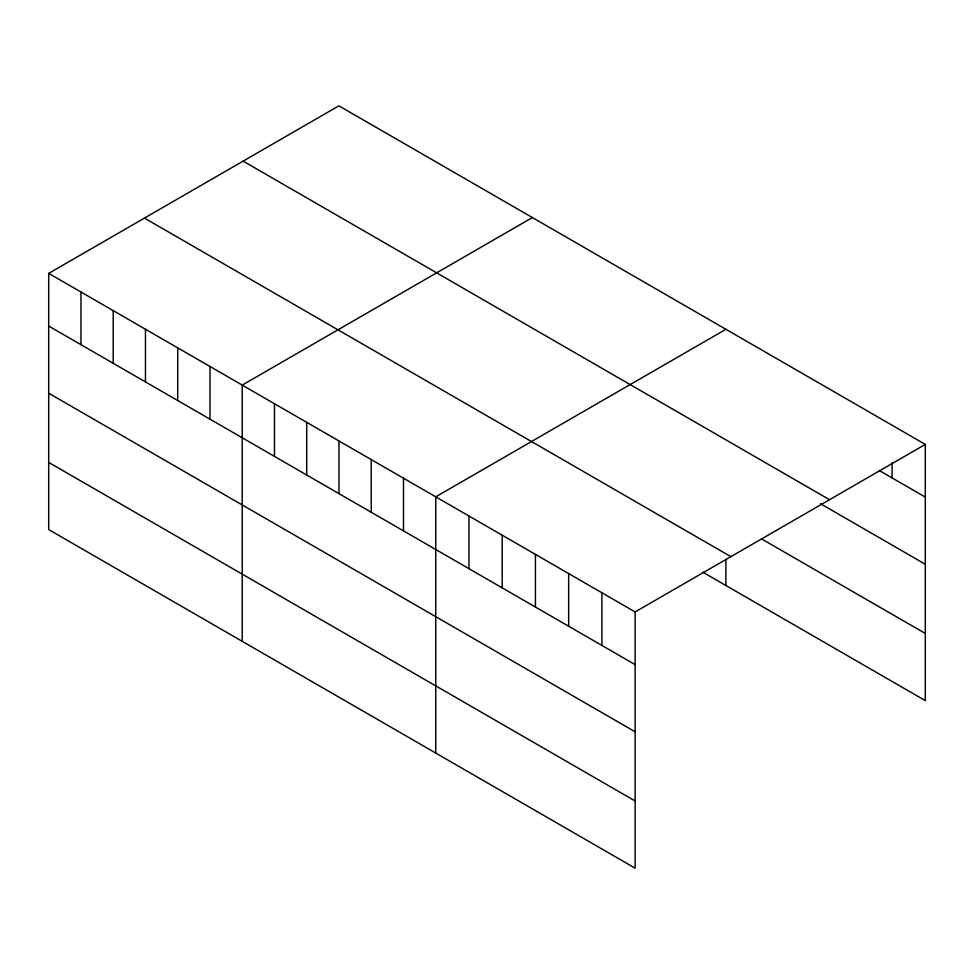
<?xml version="1.0" encoding="UTF-8"?>
<svg xmlns="http://www.w3.org/2000/svg" width="974" height="974" viewBox="0 0 974 974"><rect width="100%" height="100%" fill="white"/><g stroke="black" fill="none" stroke-linecap="round" stroke-linejoin="round"><path stroke-width="1.46" d="M48.7 273.377L635.121 611.94L635.121 868.163L48.7 529.588L48.7 273.377L338.879 105.837L925.3 444.412L925.3 700.623L702.692 572.103M532.401 217.567L242.222 385.107L242.222 641.318M725.91 329.297L435.743 496.825L435.743 753.048M635.121 611.94L925.3 444.412M879.291 470.515L925.3 497.081M243.123 161.124L829.544 499.699M820.498 503.741L925.3 564.25M761.705 538.999L925.3 633.453M144.456 218.091L730.877 556.653M48.7 326.047L635.121 664.609M48.7 393.216L635.121 731.778M48.7 462.419L635.121 800.981M892.074 462.845L892.074 477.893M725.91 559.234L725.91 585.508M601.895 592.752L601.895 645.421M568.658 573.576L568.658 626.233M535.432 554.389L535.432 607.058M502.207 535.201L502.207 587.87M468.969 516.013L468.969 568.682M403.492 478.21L403.492 530.879M371.228 459.582L371.228 512.251M338.976 440.966L338.976 493.635M306.725 422.339L306.725 475.008M274.473 403.723L274.473 456.392M209.97 366.48L209.97 419.149M177.718 347.864L177.718 400.521M145.455 329.236L145.455 381.905M113.203 310.621L113.203 363.278M80.952 291.993L80.952 344.662"/></g></svg>
